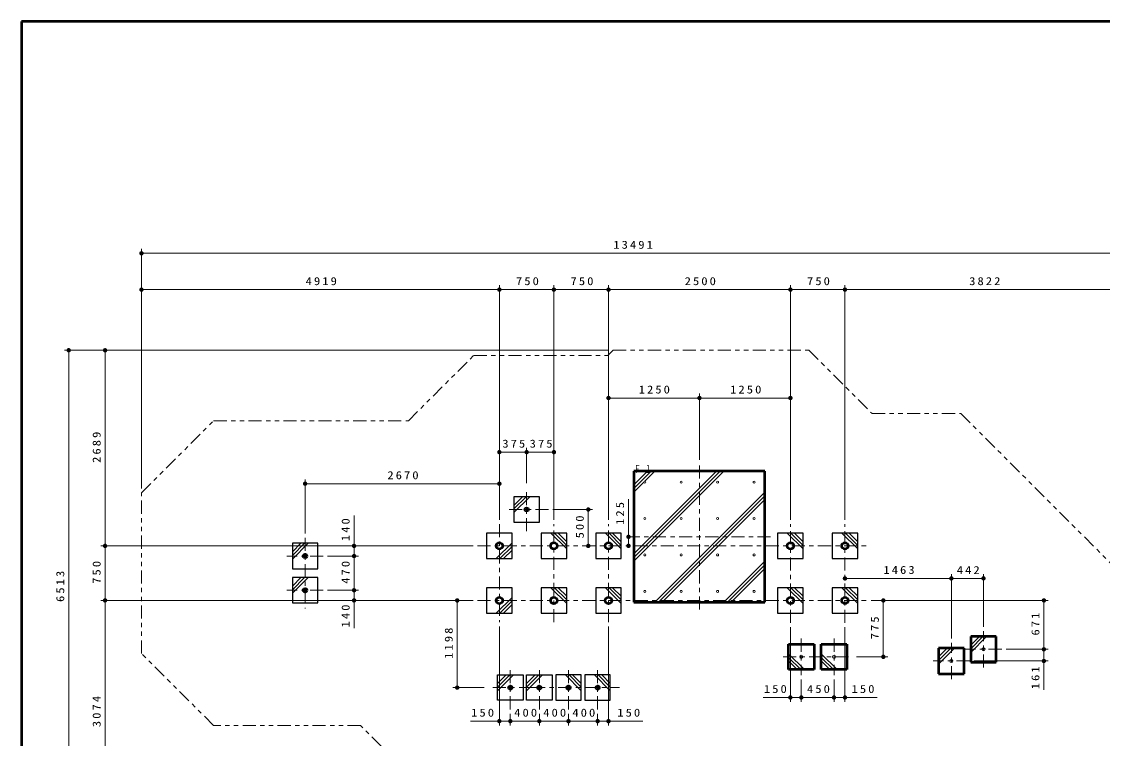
# Model space of a CAD drawing. Units: millimetres on the paper, scale 1:60. Extents: x -385 to 0, y -594 to 267.
# Drawn here: x -385 to -137.4, y -491.2 to -327 of the extents above; entities that cross this region are included whole.
import ezdxf

# ---------------------------------------------------------------- set-up
doc = ezdxf.new("R2010")
doc.units = ezdxf.units.MM
doc.linetypes.add('USER2', pattern=[6, 3, -1, 1, -1])
doc.linetypes.add('USER3', pattern=[8, 3, -1, 1, -1, 1, -1])
doc.layers.add('LY_1', color=7, linetype='Continuous', lineweight=25)
doc.styles.add('ＭＳ ゴシック', font='')
doc.styles.get('ＭＳ ゴシック').set_extended_font_data('MS Gothic')

# ---------------------------------------------------------------- blocks, each defined once
blk = doc.blocks.new('filled_dot')
at = {"color": 0, "linetype": 'Continuous', "lineweight": -2, "const_width": 1.25}
blk.add_lwpolyline([(-0.625, 0, 1), (0.625, 0, 1)], format="xyb", close=True, dxfattribs=at)

msp = doc.modelspace()

# ---------------------------------------------------------------- linework, layer by layer
at = {"layer": 'LY_1', "lineweight": 50}
for p, q in [((-385, -327), (-385, -594)), ((0, -327), (-385, -327))]:
    msp.add_line(p, q, dxfattribs=at)
at = {"layer": 'LY_1', "lineweight": 13}
for p, q in [((-357.545, -387.4), (-357.545, -379.066)), ((-357.545, -380.066), (-132.694, -380.066)), ((-357.545, -433.961), (-357.545, -387.4)), ((-357.545, -388.4), (-275.561, -388.4)), ((-275.561, -441.102), (-275.561, -387.4)), ((-275.561, -388.4), (-263.061, -388.4)), ((-263.061, -441.102), (-263.061, -387.4)), ((-263.061, -415.171), (-263.061, -387.4)), ((-263.061, -388.4), (-250.561, -388.4)), ((-250.561, -441.102), (-250.561, -387.4)), ((-250.561, -388.4), (-208.895, -388.4)), ((-208.895, -441.102), (-208.895, -387.4)), ((-208.895, -388.4), (-196.395, -388.4)), ((-196.395, -441.102), (-196.395, -387.4)), ((-196.395, -388.4), (-132.694, -388.4)), ((-250.524, -402.292), (-375.211, -402.292)), ((-374.211, -510.838), (-374.211, -402.292)), ((-250.524, -402.292), (-366.878, -402.292)), ((-365.878, -447.102), (-365.878, -402.292)), ((-250.561, -413.227), (-229.728, -413.227)), ((-229.728, -427.352), (-229.728, -412.227)), ((-229.728, -413.227), (-208.895, -413.227)), ((-275.561, -441.102), (-275.561, -424.626)), ((-275.561, -425.626), (-269.311, -425.626)), ((-269.311, -432.768), (-269.311, -424.626)), ((-269.311, -425.626), (-263.061, -425.626)), ((-263.061, -441.102), (-263.061, -424.626)), ((-244.728, -433.101), (-241.645, -430.018)), ((-244.728, -433.95), (-240.796, -430.018)), ((-244.728, -448.94), (-225.806, -430.018)), ((-244.728, -449.789), (-224.957, -430.018)), ((-244.728, -450.637), (-224.109, -430.018)), ((-242.221, -432.292), (-239.948, -430.018)), ((-320.061, -444.268), (-320.061, -431.86)), ((-320.061, -432.86), (-275.561, -432.86)), ((-275.561, -441.102), (-275.561, -431.86)), ((-244.728, -434.798), (-242.454, -432.525)), ((-239.967, -460.018), (-214.728, -434.779)), ((-239.118, -460.018), (-214.728, -435.628)), ((-272.228, -439.472), (-268.608, -435.852)), ((-272.228, -438.647), (-269.433, -435.852)), ((-272.228, -437.822), (-270.258, -435.852)), ((-245.977, -436.435), (-245.977, -447.102)), ((-238.27, -460.018), (-214.728, -436.477)), ((-308.842, -440.16), (-308.842, -449.435)), ((-263.311, -438.768), (-254.199, -438.768)), ((-255.199, -438.768), (-255.199, -447.102)), ((-263.764, -444.185), (-260.144, -447.805)), ((-262.94, -444.185), (-260.144, -446.98)), ((-262.115, -444.185), (-260.144, -446.155)), ((-251.264, -444.185), (-247.644, -447.805)), ((-250.44, -444.185), (-247.644, -446.98)), ((-249.615, -444.185), (-247.644, -446.155)), ((-245.395, -445.018), (-244.977, -445.018)), ((-209.598, -444.185), (-205.978, -447.805)), ((-208.773, -444.185), (-205.978, -446.98)), ((-207.948, -444.185), (-205.978, -446.155)), ((-197.098, -444.185), (-193.478, -447.805)), ((-196.273, -444.185), (-193.478, -446.98)), ((-195.448, -444.185), (-193.478, -446.155)), ((-281.575, -447.102), (-366.878, -447.102)), ((-281.575, -447.102), (-366.878, -447.102)), ((-365.878, -459.602), (-365.878, -447.102)), ((-322.978, -450.138), (-319.358, -446.518)), ((-322.978, -449.313), (-320.183, -446.518)), ((-322.978, -448.488), (-321.008, -446.518)), ((-281.561, -447.102), (-309.842, -447.102)), ((-272.644, -446.398), (-276.264, -450.018)), ((-272.644, -447.223), (-275.44, -450.018)), ((-272.644, -448.048), (-274.615, -450.018)), ((-314.895, -449.435), (-307.842, -449.435)), ((-308.842, -449.435), (-308.842, -457.268)), ((-224.127, -460.018), (-214.728, -450.619)), ((-223.279, -460.018), (-214.728, -451.467)), ((-222.43, -460.018), (-214.728, -452.316)), ((-322.978, -457.972), (-319.358, -454.352)), ((-322.978, -457.147), (-320.183, -454.352)), ((-322.978, -456.322), (-321.008, -454.352)), ((-196.395, -454.553), (-172.018, -454.553)), ((-172.018, -468.301), (-172.018, -453.553)), ((-172.018, -454.553), (-164.657, -454.553)), ((-164.657, -465.622), (-164.657, -453.553)), ((-314.895, -457.268), (-307.842, -457.268)), ((-308.842, -457.268), (-308.842, -465.926)), ((-263.764, -456.685), (-260.144, -460.305)), ((-262.94, -456.685), (-260.144, -459.48)), ((-262.115, -456.685), (-260.144, -458.655)), ((-251.264, -456.685), (-247.644, -460.305)), ((-250.44, -456.685), (-247.644, -459.48)), ((-249.615, -456.685), (-247.644, -458.655)), ((-209.598, -456.685), (-205.978, -460.305)), ((-208.773, -456.685), (-205.978, -459.48)), ((-207.948, -456.685), (-205.978, -458.655)), ((-197.098, -456.685), (-193.478, -460.305)), ((-196.273, -456.685), (-193.478, -459.48)), ((-195.448, -456.685), (-193.478, -458.655)), ((-281.575, -459.602), (-366.878, -459.602)), ((-365.878, -510.838), (-365.878, -459.602)), ((-281.561, -459.602), (-309.842, -459.602)), ((-281.575, -459.602), (-286.22, -459.602)), ((-285.22, -479.568), (-285.22, -459.602)), ((-272.644, -458.898), (-276.264, -462.518)), ((-272.644, -459.723), (-275.44, -462.518)), ((-190.395, -459.602), (-186.608, -459.602)), ((-190.395, -459.602), (-149.825, -459.602)), ((-187.608, -459.602), (-187.608, -472.518)), ((-150.825, -459.602), (-150.825, -470.789)), ((-272.644, -460.548), (-274.615, -462.518)), ((-275.561, -465.602), (-275.561, -488.25)), ((-250.561, -465.602), (-250.561, -488.25)), ((-208.895, -465.732), (-208.895, -482.831)), ((-196.395, -465.732), (-196.395, -482.831)), ((-167.573, -469.842), (-165.603, -467.872)), ((-167.573, -470.667), (-164.778, -467.872)), ((-167.573, -471.492), (-163.953, -467.872)), ((-209.311, -471.815), (-205.691, -475.435)), ((-209.311, -472.64), (-206.516, -475.435)), ((-201.811, -471.815), (-198.191, -475.435)), ((-201.811, -472.64), (-199.016, -475.435)), ((-193.728, -472.518), (-186.608, -472.518)), ((-174.934, -474.171), (-171.314, -470.551)), ((-174.934, -473.346), (-172.139, -470.551)), ((-174.934, -472.521), (-172.964, -470.551)), ((-159.49, -470.789), (-149.825, -470.789)), ((-150.825, -470.789), (-150.825, -480.096)), ((-209.311, -473.465), (-207.341, -475.435)), ((-201.811, -473.465), (-199.841, -475.435)), ((-166.851, -473.468), (-149.825, -473.468)), ((-272.358, -476.652), (-275.978, -480.272)), ((-273.183, -476.652), (-275.978, -479.447)), ((-274.008, -476.652), (-275.978, -478.622)), ((-265.691, -476.652), (-269.311, -480.272)), ((-266.516, -476.652), (-269.311, -479.447)), ((-267.341, -476.652), (-269.311, -478.622)), ((-260.431, -476.652), (-256.811, -480.272)), ((-259.606, -476.652), (-256.811, -479.447)), ((-258.781, -476.652), (-256.811, -478.622)), ((-253.764, -476.652), (-250.144, -480.272)), ((-252.94, -476.652), (-250.144, -479.447)), ((-252.115, -476.652), (-250.144, -478.622)), ((-206.395, -477.685), (-206.395, -482.831)), ((-206.395, -477.685), (-206.395, -482.831)), ((-198.895, -477.685), (-198.895, -482.831)), ((-279.061, -479.568), (-286.22, -479.568)), ((-206.395, -481.831), (-215.109, -481.831)), ((-198.895, -481.831), (-206.395, -481.831)), ((-189.027, -481.831), (-198.895, -481.831)), ((-273.061, -487.25), (-282.17, -487.25)), ((-273.061, -485.568), (-273.061, -488.25)), ((-273.061, -485.568), (-273.061, -488.25)), ((-266.395, -487.25), (-273.061, -487.25)), ((-266.395, -485.568), (-266.395, -488.25)), ((-266.395, -485.568), (-266.395, -488.25)), ((-259.728, -487.25), (-266.395, -487.25)), ((-259.728, -485.568), (-259.728, -488.25)), ((-259.728, -485.568), (-259.728, -488.25)), ((-253.061, -487.25), (-259.728, -487.25)), ((-253.061, -485.568), (-253.061, -488.25)), ((-253.061, -485.568), (-253.061, -488.25)), ((-242.687, -487.25), (-253.061, -487.25))]:
    msp.add_line(p, q, dxfattribs=at)
at = {"layer": 'LY_1', "color": 140, "lineweight": 50}
for p, q in [((-214.728, -430.018), (-244.728, -430.018)), ((-244.728, -430.018), (-244.728, -460.018)), ((-214.728, -460.018), (-214.728, -430.018)), ((-244.728, -460.018), (-214.728, -460.018)), ((-167.573, -467.872), (-167.573, -473.705)), ((-161.74, -467.872), (-167.573, -467.872)), ((-161.74, -473.705), (-161.74, -467.872)), ((-209.311, -469.602), (-203.478, -469.602)), ((-209.311, -475.435), (-209.311, -469.602)), ((-203.478, -469.602), (-203.478, -475.435)), ((-201.811, -469.602), (-195.978, -469.602)), ((-201.811, -475.435), (-201.811, -469.602)), ((-195.978, -469.602), (-195.978, -475.435)), ((-169.101, -470.551), (-174.934, -470.551)), ((-174.934, -470.551), (-174.934, -476.385)), ((-169.101, -476.385), (-169.101, -470.551)), ((-167.573, -473.705), (-161.74, -473.705)), ((-203.478, -475.435), (-209.311, -475.435)), ((-195.978, -475.435), (-201.811, -475.435)), ((-174.934, -476.385), (-169.101, -476.385))]:
    msp.add_line(p, q, dxfattribs=at)
at = {"layer": 'LY_1', "linetype": 'USER2', "lineweight": 13}
for p, q in [((-229.728, -461.685), (-229.728, -428.352)), ((-269.311, -443.768), (-269.311, -433.768)), ((-264.311, -438.768), (-274.311, -438.768)), ((-275.561, -442.102), (-275.561, -464.602)), ((-263.061, -464.602), (-263.061, -442.102)), ((-250.561, -464.602), (-250.561, -442.102)), ((-208.895, -464.732), (-208.895, -442.102)), ((-196.395, -464.732), (-196.395, -442.102)), ((-320.061, -445.268), (-320.061, -461.435)), ((-246.395, -445.018), (-213.478, -445.018)), ((-280.575, -447.102), (-191.395, -447.102)), ((-315.895, -449.435), (-324.228, -449.435)), ((-315.895, -457.268), (-324.228, -457.268)), ((-280.575, -459.602), (-191.395, -459.602)), ((-164.657, -474.955), (-164.657, -466.622)), ((-206.395, -468.352), (-206.395, -476.685)), ((-198.895, -468.352), (-198.895, -476.685)), ((-172.018, -477.635), (-172.018, -469.301)), ((-210.561, -472.518), (-194.728, -472.518)), ((-160.49, -470.789), (-168.823, -470.789)), ((-273.061, -484.568), (-273.061, -474.568)), ((-266.395, -484.568), (-266.395, -474.568)), ((-259.728, -484.568), (-259.728, -474.568)), ((-253.061, -484.568), (-253.061, -474.568)), ((-167.851, -473.468), (-176.184, -473.468)), ((-268.061, -479.568), (-278.061, -479.568)), ((-268.061, -479.568), (-248.061, -479.568))]:
    msp.add_line(p, q, dxfattribs=at)
at = {"layer": 'LY_1'}
for p, q in [((-266.394, -435.852), (-272.228, -435.852)), ((-272.228, -435.852), (-272.228, -441.685)), ((-266.394, -441.685), (-266.394, -435.852)), ((-272.228, -441.685), (-266.394, -441.685)), ((-278.478, -444.185), (-278.478, -450.018)), ((-272.644, -444.185), (-278.478, -444.185)), ((-272.644, -450.018), (-272.644, -444.185)), ((-260.144, -444.185), (-265.978, -444.185)), ((-265.978, -444.185), (-265.978, -450.018)), ((-260.144, -450.018), (-260.144, -444.185)), ((-247.644, -444.185), (-253.478, -444.185)), ((-253.478, -444.185), (-253.478, -450.018)), ((-247.644, -450.018), (-247.644, -444.185)), ((-205.978, -444.185), (-211.811, -444.185)), ((-211.811, -444.185), (-211.811, -450.018)), ((-205.978, -450.018), (-205.978, -444.185)), ((-193.478, -444.185), (-199.311, -444.185)), ((-199.311, -444.185), (-199.311, -450.018)), ((-193.478, -450.018), (-193.478, -444.185)), ((-317.144, -446.518), (-322.978, -446.518)), ((-322.978, -446.518), (-322.978, -452.352)), ((-317.144, -452.352), (-317.144, -446.518)), ((-278.478, -450.018), (-272.644, -450.018)), ((-265.978, -450.018), (-260.144, -450.018)), ((-253.478, -450.018), (-247.644, -450.018)), ((-211.811, -450.018), (-205.978, -450.018)), ((-199.311, -450.018), (-193.478, -450.018)), ((-322.978, -452.352), (-317.144, -452.352)), ((-317.144, -454.352), (-322.978, -454.352)), ((-322.978, -454.352), (-322.978, -460.185)), ((-317.144, -460.185), (-317.144, -454.352)), ((-278.478, -456.685), (-278.478, -462.518)), ((-272.644, -456.685), (-278.478, -456.685)), ((-272.644, -462.518), (-272.644, -456.685)), ((-260.144, -456.685), (-265.978, -456.685)), ((-265.978, -456.685), (-265.978, -462.518)), ((-260.144, -462.518), (-260.144, -456.685)), ((-247.644, -456.685), (-253.478, -456.685)), ((-253.478, -456.685), (-253.478, -462.518)), ((-247.644, -462.518), (-247.644, -456.685)), ((-205.978, -456.685), (-211.811, -456.685)), ((-211.811, -456.685), (-211.811, -462.518)), ((-205.978, -462.518), (-205.978, -456.685)), ((-193.478, -456.685), (-199.311, -456.685)), ((-199.311, -456.685), (-199.311, -462.518)), ((-193.478, -462.518), (-193.478, -456.685)), ((-322.978, -460.185), (-317.144, -460.185)), ((-278.478, -462.518), (-272.644, -462.518)), ((-265.978, -462.518), (-260.144, -462.518)), ((-253.478, -462.518), (-247.644, -462.518)), ((-211.811, -462.518), (-205.978, -462.518)), ((-199.311, -462.518), (-193.478, -462.518)), ((-275.978, -482.485), (-275.978, -476.652)), ((-275.978, -476.652), (-270.144, -476.652)), ((-270.144, -476.652), (-270.144, -482.485)), ((-269.311, -482.485), (-269.311, -476.652)), ((-269.311, -476.652), (-263.478, -476.652)), ((-263.478, -476.652), (-263.478, -482.485)), ((-256.811, -476.652), (-262.645, -476.652)), ((-262.645, -476.652), (-262.645, -482.485)), ((-256.811, -482.485), (-256.811, -476.652)), ((-250.144, -476.652), (-255.978, -476.652)), ((-255.978, -476.652), (-255.978, -482.485)), ((-250.144, -482.485), (-250.144, -476.652)), ((-270.144, -482.485), (-275.978, -482.485)), ((-263.478, -482.485), (-269.311, -482.485)), ((-262.645, -482.485), (-256.811, -482.485)), ((-255.978, -482.485), (-250.144, -482.485))]:
    msp.add_line(p, q, dxfattribs=at)
at = {"layer": 'LY_1', "linetype": 'USER3', "lineweight": 13}
msp.add_lwpolyline([(-132.694, -453.936), (-132.694, -491.482), (-152.05, -510.838), (-184.701, -510.838), (-191.656, -503.925), (-234.421, -503.925), (-240.467, -509.97), (-285.655, -509.97), (-307.357, -488.268), (-341.018, -488.268), (-357.545, -471.742), (-357.545, -434.961), (-341.018, -418.435), (-296.405, -418.435), (-281.455, -403.485), (-250.717, -403.485), (-249.524, -402.292), (-204.653, -402.292), (-190.175, -416.77), (-169.837, -416.77)], close=True, dxfattribs=at)
at = {"layer": 'LY_1', "lineweight": 13}
for centre, radius in [((-242.228, -432.518), 0.227), ((-233.895, -432.518), 0.227), ((-225.561, -432.518), 0.227), ((-217.228, -432.518), 0.227), ((-242.228, -440.852), 0.227), ((-233.895, -440.852), 0.227), ((-225.561, -440.852), 0.227), ((-217.228, -440.852), 0.227), ((-242.228, -449.185), 0.227), ((-233.895, -449.185), 0.227), ((-225.561, -449.185), 0.227), ((-217.228, -449.185), 0.227), ((-242.228, -457.518), 0.227), ((-233.895, -457.518), 0.227), ((-225.561, -457.518), 0.227), ((-217.228, -457.518), 0.227), ((-206.395, -472.518), 0.356), ((-198.895, -472.518), 0.356), ((-164.657, -470.789), 0.356), ((-172.018, -473.468), 0.356)]:
    msp.add_circle(centre, radius, dxfattribs=at)
at = {"layer": 'LY_1', "color": 140, "lineweight": 50}
for centre, radius in [((-269.311, -438.768), 0.417), ((-275.561, -447.102), 0.743), ((-263.061, -447.102), 0.743), ((-263.061, -447.102), 0.743), ((-250.561, -447.102), 0.743), ((-250.561, -447.102), 0.743), ((-208.895, -447.102), 0.743), ((-208.895, -447.102), 0.743), ((-196.395, -447.102), 0.743), ((-196.395, -447.102), 0.743), ((-320.061, -449.435), 0.417), ((-320.061, -457.268), 0.417), ((-275.561, -459.602), 0.743), ((-263.061, -459.602), 0.743), ((-263.061, -459.602), 0.743), ((-250.561, -459.602), 0.743), ((-250.561, -459.602), 0.743), ((-208.895, -459.602), 0.743), ((-208.895, -459.602), 0.743), ((-196.395, -459.602), 0.743), ((-196.395, -459.602), 0.743), ((-273.061, -479.568), 0.405), ((-273.061, -479.568), 0.405), ((-266.395, -479.568), 0.405), ((-259.728, -479.568), 0.405), ((-253.061, -479.568), 0.405), ((-253.061, -479.568), 0.405)]:
    msp.add_circle(centre, radius, dxfattribs=at)

# ---------------------------------------------------------------- block references
at = {"layer": 'LY_1', "lineweight": 13, "xscale": 0.4, "yscale": 0.4}
for p in [(-357.545, -380.066), (-357.545, -388.4), (-275.561, -388.4), (-263.061, -388.4), (-250.561, -388.4), (-208.895, -388.4), (-196.395, -388.4), (-250.561, -413.227), (-229.728, -413.227), (-275.561, -425.626), (-269.311, -425.626), (-320.061, -432.86), (-196.395, -454.553), (-172.018, -454.553), (-208.895, -481.831), (-206.395, -481.831), (-198.895, -481.831), (-275.561, -487.25), (-273.061, -487.25), (-266.395, -487.25), (-259.728, -487.25), (-253.061, -487.25)]:
    msp.add_blockref('filled_dot', p, dxfattribs=at)
for p, rotation in [((-275.561, -388.4), 180), ((-263.061, -388.4), 180), ((-250.561, -388.4), 180), ((-208.895, -388.4), 180), ((-196.395, -388.4), 180), ((-374.211, -402.292), 270), ((-365.878, -402.292), 270), ((-229.728, -413.227), 180), ((-208.895, -413.227), 180), ((-269.311, -425.626), 180), ((-263.061, -425.626), 180), ((-275.561, -432.86), 180), ((-255.199, -438.768), 270), ((-245.977, -445.018), 270), ((-365.878, -447.102), 90), ((-365.878, -447.102), 270), ((-308.842, -447.102), 270), ((-255.199, -447.102), 90), ((-245.977, -447.102), 90), ((-308.842, -449.435), 270), ((-308.842, -449.435), 90), ((-172.018, -454.553), 180), ((-164.657, -454.553), 180), ((-308.842, -457.268), 90), ((-308.842, -457.268), 270), ((-365.878, -459.602), 90), ((-365.878, -459.602), 270), ((-308.842, -459.602), 90), ((-285.22, -459.602), 270), ((-187.608, -459.602), 270), ((-150.825, -459.602), 270), ((-150.825, -470.789), 270), ((-150.825, -470.789), 90), ((-187.608, -472.518), 90), ((-150.825, -473.468), 90), ((-285.22, -479.568), 90), ((-206.395, -481.831), 180), ((-198.895, -481.831), 180), ((-196.395, -481.831), 180), ((-273.061, -487.25), 180), ((-266.395, -487.25), 180), ((-259.728, -487.25), 180), ((-253.061, -487.25), 180), ((-250.561, -487.25), 180)]:
    msp.add_blockref('filled_dot', p, dxfattribs=dict(at, rotation=rotation))

# ---------------------------------------------------------------- texts
at = {"layer": 'LY_1', "char_height": 1.833, "style": 'ＭＳ ゴシック'}
for s, insert, attachment_point in [('\\T1.33;\\W1.15;13491', (-244.692, -379.066), 8), ('\\T1.33;\\W1.15;4919', (-316.125, -387.4), 8), ('\\T1.33;\\W1.15;750', (-268.896, -387.4), 8), ('\\T1.33;\\W1.15;750', (-256.396, -387.4), 8), ('\\T1.33;\\W1.15;2500', (-229.3, -387.4), 8), ('\\T1.33;\\W1.15;750', (-202.229, -387.4), 8), ('\\T1.33;\\W1.15;3822', (-164.128, -387.4), 8), ('\\T1.33;\\W1.15;1250', (-239.831, -412.227), 8), ('\\T1.33;\\W1.15;1250', (-218.888, -412.227), 8), ('\\T1.33;\\W1.15;375', (-272.02, -424.626), 8), ('\\T1.33;\\W1.15;375', (-265.77, -424.626), 8), ('\\T1.33;\\W1.15;2670', (-297.402, -431.86), 8), ('\\T1.64;\\W0.6;Ｆ１', (-244.728, -430.435), 7), ('\\T1.33;\\W1.15;1463', (-183.778, -453.553), 8), ('\\T1.33;\\W1.15;442', (-167.92, -453.553), 8), ('\\T1.33;\\W1.15;150', (-212.109, -480.831), 8), ('\\T1.33;\\W1.15;450', (-202.229, -480.831), 8), ('\\T1.33;\\W1.15;150', (-192.027, -480.831), 8), ('\\T1.33;\\W1.15;150', (-279.17, -486.25), 8), ('\\T1.33;\\W1.15;400', (-269.311, -486.25), 8), ('\\T1.33;\\W1.15;400', (-262.645, -486.25), 8), ('\\T1.33;\\W1.15;400', (-255.978, -486.25), 8), ('\\T1.33;\\W1.15;150', (-245.687, -486.25), 8)]:
    msp.add_mtext(s, dxfattribs=dict(at, insert=insert, attachment_point=attachment_point))
at = {"layer": 'LY_1', "char_height": 1.833, "attachment_point": 8, "rotation": 90, "style": 'ＭＳ ゴシック'}
for s, insert in [('\\T1.33;\\W1.15;2689', (-366.878, -424.28)), ('\\T1.33;\\W1.15;125', (-246.977, -439.435)), ('\\T1.33;\\W1.15;500', (-256.199, -442.518)), ('\\T1.33;\\W1.15;140', (-309.842, -443.16)), ('\\T1.33;\\W1.15;6513', (-375.211, -456.137)), ('\\T1.33;\\W1.15;750', (-366.878, -452.936)), ('\\T1.33;\\W1.15;470', (-309.842, -452.936)), ('\\T1.33;\\W1.15;140', (-309.842, -462.926)), ('\\T1.33;\\W1.15;671', (-151.825, -464.779)), ('\\T1.33;\\W1.15;775', (-188.608, -465.643)), ('\\T1.33;\\W1.15;1198', (-286.22, -469.164)), ('\\T1.33;\\W1.15;161', (-151.825, -477.096)), ('\\T1.33;\\W1.15;3074', (-366.878, -484.81))]:
    msp.add_mtext(s, dxfattribs=dict(at, insert=insert))

doc.saveas('drawing.dxf')
